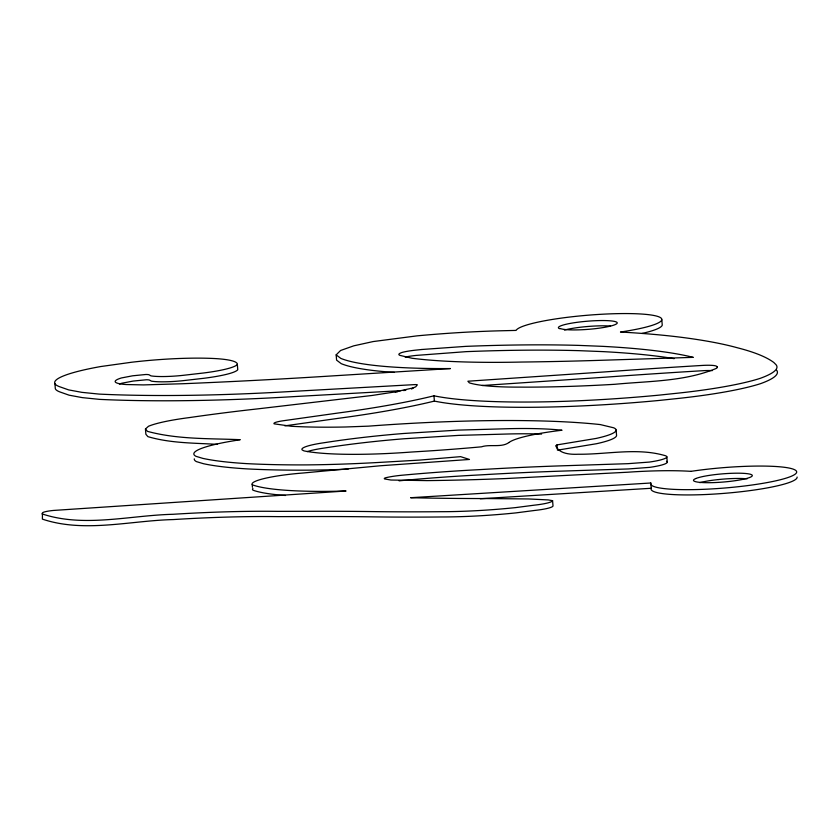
<?xml version="1.0" encoding="UTF-8"?>
<svg xmlns="http://www.w3.org/2000/svg" width="839" height="839" viewBox="0 0 839 839"><rect width="100%" height="100%" fill="white"/><g stroke="black" fill="none" stroke-linecap="round" stroke-linejoin="round"><path stroke-width="1.26" d="M690.979 471.35A73.255 10.194 -4.7 0 1 793.715 469.337A73.255 10.194 -4.7 0 1 731.472 487.407A73.255 10.194 -4.7 0 1 650.823 483.002L410.638 497.716A793.715 110.465 -4.7 0 0 486.326 498.555L528.434 498.953L548.213 499.918L552.576 500.684L553.016 505.959A22.601 3.146 -4.7 0 1 534.873 510.427L516.006 512.881A113.129 15.742 -4.7 0 1 441.272 516.971A659.034 91.724 -4.7 0 1 370.723 516.834L370.314 516.834A793.663 110.454 -4.7 0 0 312.129 516.572L278.087 516.635A245.051 34.105 -4.7 0 0 173.411 519.561C130.255 520.589 84.204 533.174 42.38 519.121L42.474 512.765A12.921 1.793 -4.7 0 1 53.256 510.458L346.056 490.993A152.268 21.195 -4.7 0 1 253.053 485.089L252.224 484.627L252.445 487.26M394.424 372.401A222.943 31.033 -4.7 0 1 341.242 363.665L336.596 360.141L336.166 354.866L340.582 350.492L353.754 345.836L373.177 341.557L417.004 335.862A181.843 25.306 -4.7 0 1 498.964 330.828L516.09 330.409A73.245 10.194 -4.7 0 1 630.152 313.597A73.245 10.194 -4.7 0 1 620.482 332.024A466.327 64.897 -4.7 0 1 679.957 337.131A555.586 77.324 -4.7 0 1 737.355 347.766A576.225 80.198 -4.7 0 1 773.862 362.532L775.215 363.906A159.179 22.15 -4.7 0 1 760.228 378.337A120.743 16.801 -4.7 0 1 679.003 393.04L659.171 395.127A224.852 31.295 -4.7 0 1 433.962 395.809A234.595 32.648 -4.7 0 1 338.19 413.008L284.452 420.58A15.763 2.192 -4.7 0 0 274.101 423.831L291.28 426.275A177.994 24.771 -4.7 0 0 345.175 426.999L368.51 426.149A304.054 42.317 -4.7 0 1 600.284 424.576L613.634 427.785A67.351 9.376 -4.7 0 1 596.11 438.44L556.991 444.901L555.701 445.803C559.382 453.941 570.415 454.581 578.197 454.235C606.618 454.549 636.507 447.565 664.215 455.378A29.732 4.143 -4.7 0 1 649.323 462.079L627.96 463.673L559.225 465.907A481.418 67.005 -4.7 0 0 479.824 469.62A270.871 37.692 -4.7 0 0 403.947 475.052A24.96 3.471 -4.7 0 0 385.363 477.842A10.697 1.489 -4.7 0 0 384.682 478.954L390.964 480.034L426.978 480.611A462.237 64.33 -4.7 0 0 506.106 478.534L627.813 472.21A98.939 13.77 -4.7 0 1 690.979 471.35M217.437 444.366C194.218 442.971 170.348 443.286 147.895 436.637L145.881 434.277L145.451 429.002L148.503 426.264A68.116 9.481 -4.7 0 1 189.394 417.581A334.237 46.512 -4.7 0 1 258.16 408.824L371.981 395.484L395.127 391.907L413.302 387.87L415.735 386.81L417.329 384.797A3.922 0.545 -4.7 0 0 414.781 384.608L293.136 391.362A366.664 51.032 -4.7 0 1 99.149 394.099L81.865 392.348L68.641 389.894L59.926 386.831A107.864 15.008 -4.7 0 1 100.67 366.549L131.471 362.259A87.539 12.186 -4.7 0 1 216.651 358.662A75.51 10.508 -4.7 0 1 237.332 364.43L237.762 369.705A49.134 6.838 -4.7 0 1 203.95 378.274L185.304 380.413A30.089 4.185 -4.7 0 1 151.408 381.147L149.741 380.214A7.048 0.975 -4.7 0 0 146.353 379.763L133.097 381.074L121.854 383.224A41.226 5.737 -4.7 0 0 119.421 384.042M411.592 389.055L413.302 387.87M284.882 425.855L338.62 418.283A234.595 32.648 -4.7 0 0 434.392 401.084A224.852 31.295 -4.7 0 0 659.601 400.402L679.433 398.315A120.743 16.801 -4.7 0 0 760.669 383.612A159.179 22.15 -4.7 0 0 776.641 370.219M557.421 450.176L596.539 443.716A67.351 9.376 -4.7 0 0 616.56 435.326L616.13 430.05M482.173 385.521L604.237 377.267A1090.029 151.702 -4.7 0 1 703.376 370.67A17.252 2.402 -4.7 0 1 712.29 370.628M480.254 498.754L651.253 488.277A73.255 10.194 -4.7 0 0 722.264 493.51A73.255 10.194 -4.7 0 0 797.092 477.034M395.127 391.907L397.749 391.75M400.853 390.659L293.566 396.637A366.664 51.032 -4.7 0 1 99.579 399.374L82.295 397.623L69.071 395.169L60.366 392.107A107.864 15.008 -4.7 0 1 55.332 388.782L54.892 383.507M403.318 390.523L405.782 390.376M336.166 354.866L340.802 358.389A222.943 31.033 -4.7 0 0 450.417 368.562L327.011 376.239A982.595 136.747 -4.7 0 1 182.65 383.738L143.479 384.912L126.133 384.535A41.226 5.737 -4.7 0 1 121.424 377.949L132.667 375.799L145.923 374.488A7.048 0.975 -4.7 0 1 149.311 374.939L150.978 375.872A30.089 4.185 -4.7 0 0 184.863 375.138L203.51 372.998A49.134 6.838 -4.7 0 0 237.332 364.43M41.95 513.846C83.764 527.909 129.825 515.314 172.981 514.286A245.051 34.105 -4.7 0 1 277.657 511.36L311.699 511.297A793.663 110.454 -4.7 0 1 369.884 511.559L370.293 511.559A659.034 91.724 -4.7 0 0 440.832 511.696A113.129 15.742 -4.7 0 0 515.566 507.605L534.443 505.151A22.601 3.146 -4.7 0 0 552.576 500.684M145.451 429.002L147.465 431.361C177.532 439.51 209.31 438.378 240.227 439.688L233.903 440.748A82.673 11.505 -4.7 0 0 196.022 456.343L202.891 458.398A223.971 31.169 -4.7 0 0 246.865 463.631A282.114 39.265 -4.7 0 0 306.623 464.89A254.364 35.406 -4.7 0 0 379.071 462.436L419.993 460.066L460.601 456.647L469.462 459.457L380.266 465.771L302.827 473.028A49.805 6.932 -4.7 0 0 252.224 484.627M661.814 319.816L662.244 325.092A73.245 10.194 -4.7 0 1 641.982 333.461M666.816 456.762L667.257 462.037M650.823 483.002L651.253 488.277M556.991 444.901L557.348 449.295M433.962 395.809L434.392 401.084M666.502 461.282A29.732 4.143 -4.7 0 1 649.764 467.354L628.401 468.949L559.655 471.182A481.418 67.005 -4.7 0 0 480.254 474.895A270.871 37.692 -4.7 0 0 404.388 480.328A24.96 3.471 -4.7 0 0 399.102 480.852M285.512 495.482A152.268 21.195 -4.7 0 1 253.483 490.364L252.665 489.903A49.805 6.932 -4.7 0 1 252.906 488.434M348.122 469.19A254.364 35.406 -4.7 0 1 307.053 470.165A282.114 39.265 -4.7 0 1 247.306 468.907A223.971 31.169 -4.7 0 1 203.321 463.673L196.462 461.618A82.673 11.505 -4.7 0 1 194.312 458.849M699.799 482.645A29.627 4.122 -4.7 0 1 703.554 481.764A29.407 4.09 -4.7 0 1 718.174 479.583M718.257 479.572A29.627 4.122 -4.7 0 1 747.098 478.838M307.242 451.602A37.755 5.254 -4.7 0 1 324.987 447.932A164.276 22.863 -4.7 0 1 404.178 438.755L458.555 435.389L510.007 433.941A123.868 17.241 -4.7 0 1 541.585 434.078M674.157 358.652A393.481 54.766 -4.7 0 0 603.356 351.635L579.246 350.671A338.862 47.162 -4.7 0 0 466.201 351.646L416.186 355.411A21.363 2.978 -4.7 0 0 405.174 357.068M564.427 330.073A29.501 4.101 -4.7 0 1 610.54 326.088M717.272 366.895L716.789 368.206C684.886 381.682 648.946 380.99 614.966 384.283A257.395 35.825 -4.7 0 1 524.763 387.146L519.981 387.115A108.913 15.154 -4.7 0 1 469.358 382.857L467.868 381.221L603.807 371.992A1090.029 151.702 -4.7 0 1 702.946 365.395A17.252 2.402 -4.7 0 1 716.548 366.255L717.272 366.895M508.99 442.499C501.607 447.911 489.882 443.957 481.481 446.82A295.643 41.142 -4.7 0 1 428.54 450.973L410.837 452.074A125.462 17.462 -4.7 0 1 303.949 450.879L302.208 449.956A37.755 5.254 -4.7 0 1 324.557 442.656A164.276 22.863 -4.7 0 1 403.748 433.48L458.125 430.113L509.577 428.666A123.868 17.241 -4.7 0 1 562.036 430.25L559.204 430.564A74.598 10.383 -4.7 0 0 508.99 442.499M560.442 328.552L559.435 328.657A29.501 4.101 -4.7 0 1 580.148 321.935A29.501 4.101 -4.7 0 1 616.214 321.935A29.501 4.101 -4.7 0 1 595.312 328.668A29.501 4.101 -4.7 0 1 560.442 328.552M421.965 349.485L415.745 350.136A21.363 2.978 -4.7 0 0 402.059 352.443A25.432 3.534 -4.7 0 0 400.077 355.411L412.012 358.253A247.358 34.43 -4.7 0 0 521.407 362.049A724.718 100.858 -4.7 0 0 597.337 360.413L693.287 357.351A393.481 54.766 -4.7 0 0 602.916 346.36L578.816 345.395A338.862 47.162 -4.7 0 0 465.771 346.371L421.965 349.485M695.751 478.555A29.386 4.09 -4.7 0 0 694.503 481.313A29.512 4.111 -4.7 0 0 731.388 481.208A29.512 4.111 -4.7 0 0 750.8 474.392A29.512 4.111 -4.7 0 0 712.762 474.895A29.407 4.09 -4.7 0 0 703.113 476.489A29.627 4.122 -4.7 0 0 695.751 478.555"/></g></svg>
